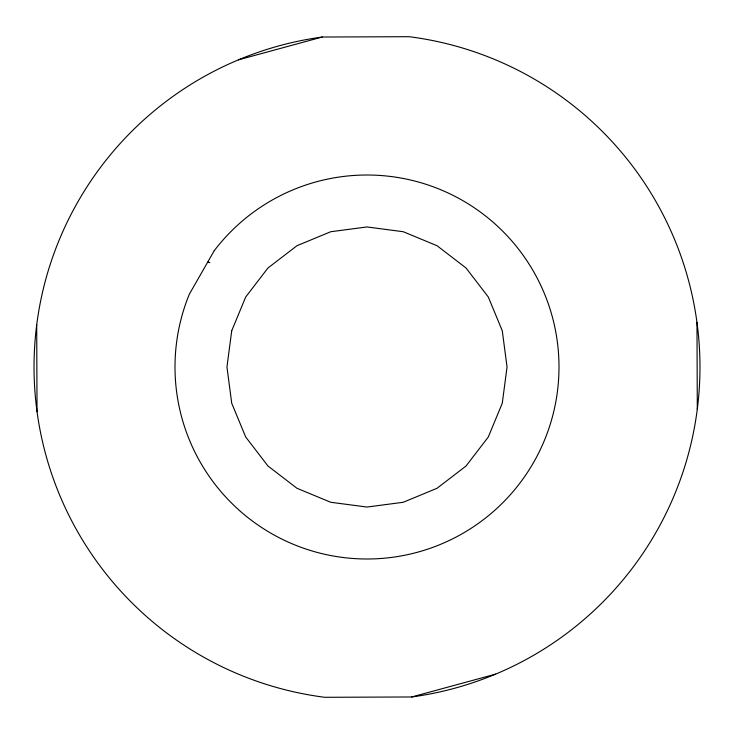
<?xml version="1.0" encoding="UTF-8"?>
<svg xmlns="http://www.w3.org/2000/svg" width="734" height="734" viewBox="0 0 734 734"><rect width="100%" height="100%" fill="white"/><g stroke="black" fill="none" stroke-linecap="round" stroke-linejoin="round"><path stroke-width="1.1" d="M238.394 59.858L322.272 37.03L409.196 36.7A332.988 332.988 0 0 1 411.728 696.97L324.804 697.3A332.988 332.988 0 0 1 322.272 37.03M411.728 696.97L495.606 674.142M207.722 262.084L209.942 262.671M696.97 322.272L697.3 409.196M36.7 324.804L37.03 411.728M231.724 330.75L226.953 367L231.724 403.25L245.716 437.024L267.974 466.026L296.976 488.284L330.75 502.276L367 507.047L403.25 502.276L437.024 488.284L466.026 466.026L488.284 437.024L502.276 403.25L507.047 367L502.276 330.75L488.284 296.976L466.026 267.974L437.024 245.716L403.25 231.724L367 226.953L330.75 231.724L296.976 245.716L267.974 267.974L245.716 296.976L231.724 330.75M214.236 250.707L189.335 294.206A191.996 191.996 0 0 0 376.111 558.776A191.996 191.996 0 0 0 536.958 277.691A191.996 191.996 0 0 0 214.236 250.707"/></g></svg>
